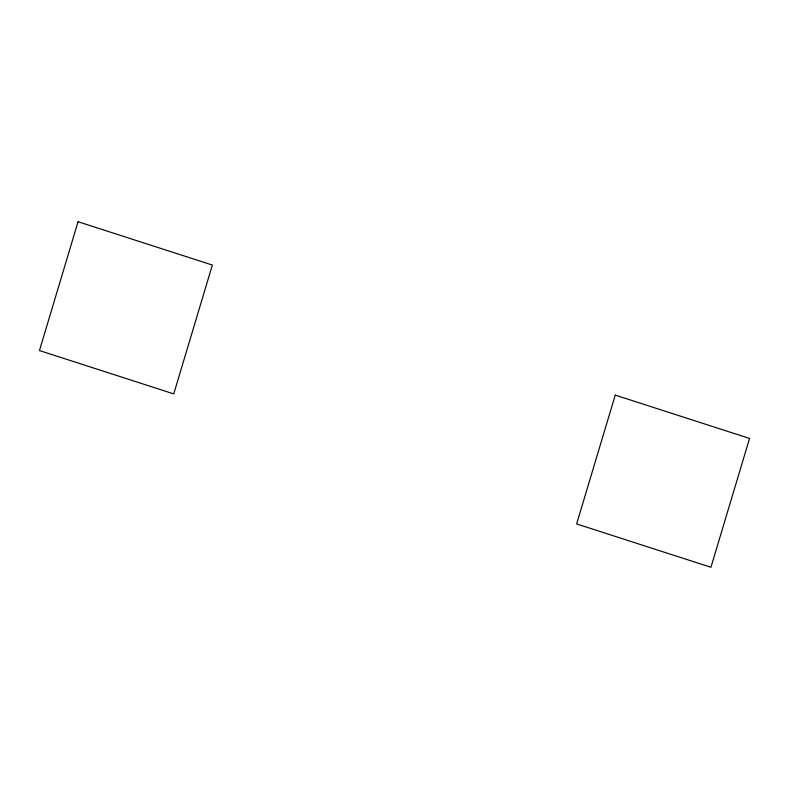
<?xml version="1.0" encoding="UTF-8"?>
<svg xmlns="http://www.w3.org/2000/svg" width="789" height="789" viewBox="0 0 789 789"><rect width="100%" height="100%" fill="white"/><g stroke="black" fill="none" stroke-linecap="round" stroke-linejoin="round"><path stroke-width="1.18" d="M78.062 221.719L39.45 350.553L173.748 393.898L212.359 265.065L78.062 221.719M615.252 395.102L576.641 523.935L710.938 567.281L749.55 438.447L615.252 395.102"/></g></svg>
